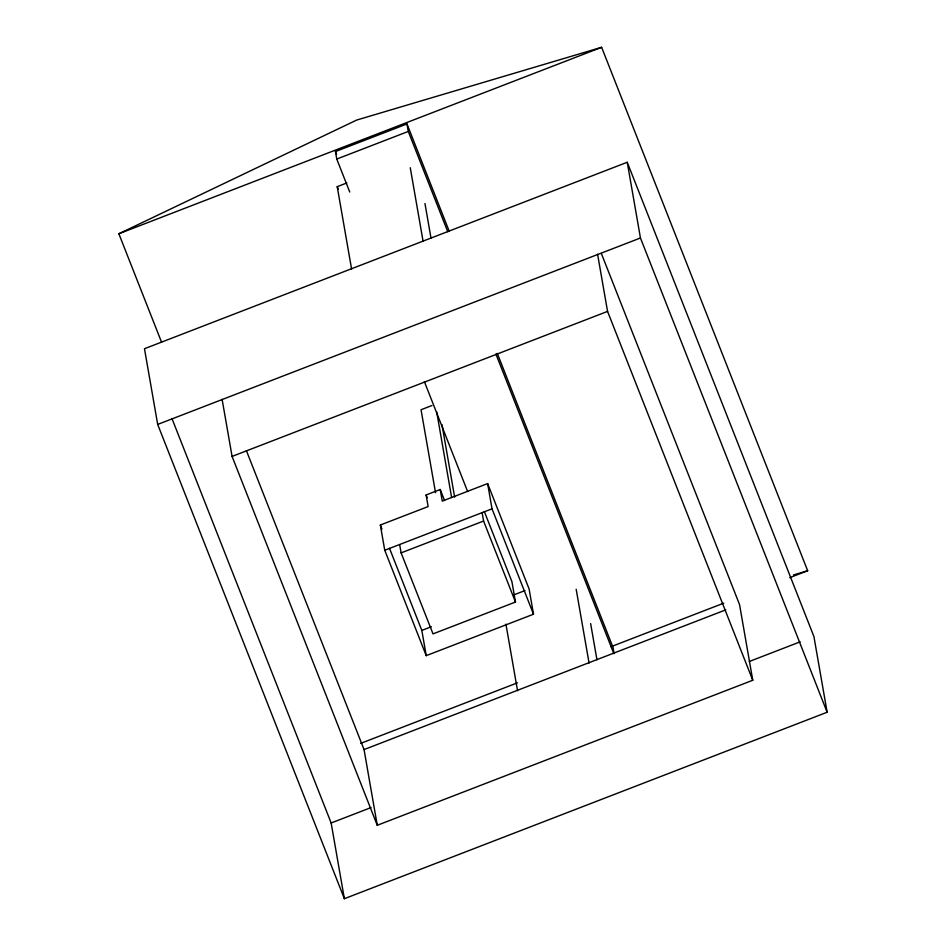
<?xml version="1.0" encoding="UTF-8"?>
<svg xmlns="http://www.w3.org/2000/svg" width="946" height="946" viewBox="0 0 946 946"><rect width="100%" height="100%" fill="white"/><g stroke="black" fill="none" stroke-linecap="round" stroke-linejoin="round"><path stroke-width="1.42" d="M161.589 342.286L118.865 233.757L356.677 120.059L601.632 47.3L807.671 570.745L789.792 577.651M118.865 233.757L601.632 47.3M349.748 192.038L336.764 159.058L335.452 151.561L406.981 123.938L449.161 231.096M336.764 159.058L408.282 131.435L406.981 123.938M351.605 269.102L337.214 186.669L346.839 182.956M627.245 162.263L144.478 348.719L157.686 424.435L344.368 898.7L827.135 712.243L813.915 636.528L627.245 162.263L640.454 237.99L827.135 712.243M157.686 424.435L640.454 237.99M601.36 253.504L739.536 604.553L752.756 680.269L377.265 825.29L232.077 456.421L607.557 311.4L597.588 254.249M431.944 405.527L421.041 409.736L435.527 492.677M440.233 489.508L442.255 501.108L487.628 483.583L529.11 588.98L533.509 614.214L426.232 655.649L384.75 550.265L380.339 525.018L428.136 506.559L426.114 494.959L440.233 489.508L444.537 500.458M384.75 550.265L492.026 508.83L487.628 483.583M484.34 511.55L511.904 581.577L515.475 602.046L433.008 633.891L401.116 552.878L483.583 521.033L482.153 512.85M426.232 655.649L421.821 630.414L431.388 626.725M513.985 594.821L524.983 590.576M360.663 743.39L517.462 682.823M610.986 646.709L723.773 603.146M377.265 825.29L364.056 749.575L725.783 609.863M344.368 898.7L331.147 822.985L371.045 807.577M749.279 661.49L800.162 641.837M793.505 574.955L807.671 570.745M607.557 311.4L752.756 680.269M497.289 353.366L613.008 647.383L614.108 653.627M408.282 131.435L447.765 231.735M495.893 354.005L613.777 653.509M492.026 508.83L533.509 614.214M483.583 521.033L515.475 602.046M335.452 151.561L336.54 154.304M424.376 381.628L467.631 491.542M337.214 186.669L338.266 189.33M426.114 494.959L427.19 497.702M380.339 525.018L381.959 529.121M389.504 548.29L421.821 630.414M246.386 450.639L364.056 749.575M172.077 418.83L331.147 822.985M590.635 623.591L596.95 659.752M576.185 589.287L589.062 663.04M505.921 624.147L517.533 690.663M424.955 203.473L431.009 238.179M410.257 167.726L423.122 241.478M441.995 424.648L454.636 497.088M436.721 412.054L451.632 497.513M399.685 544.695L401.116 552.878M222.097 399.271L232.077 456.421"/></g></svg>
